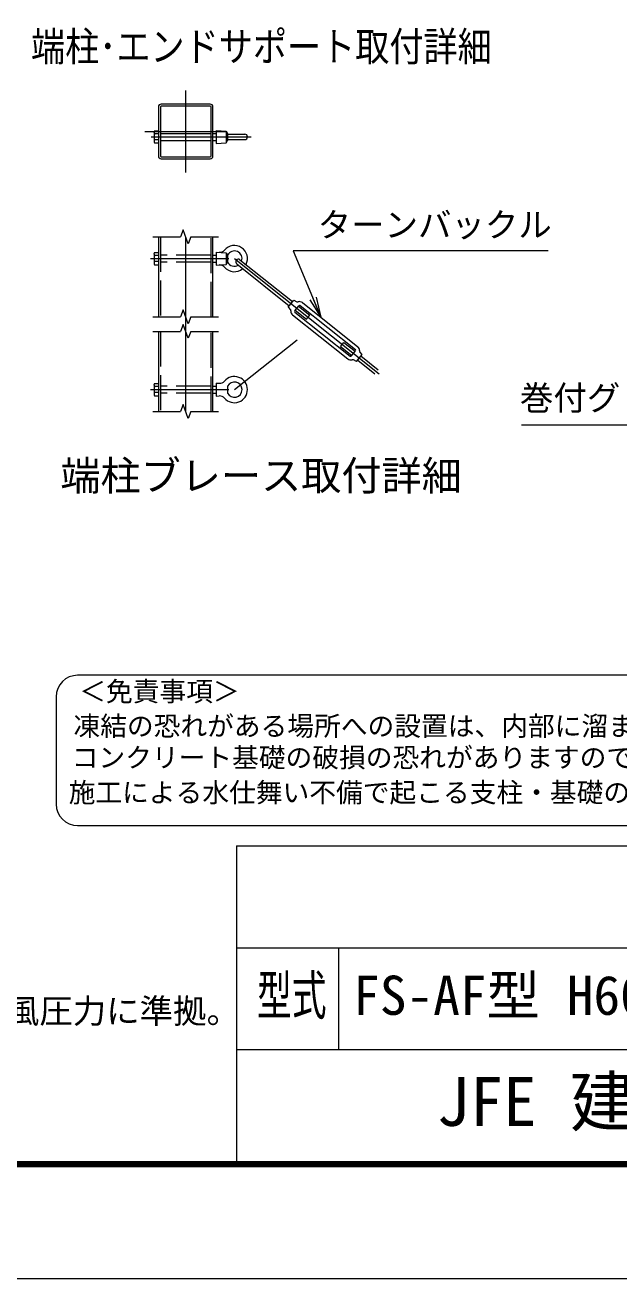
# Model space of a CAD drawing. Units: millimetres at full size; details may follow other scales. Extents: x -14700 to 14700, y -10395 to 10395.
# Drawn here: x 5969 to 10047, y -10395 to -1782 of the extents above; entities that cross this region are included whole.
import ezdxf
from ezdxf.enums import TextEntityAlignment as Align

# ---------------------------------------------------------------- set-up
doc = ezdxf.new("R2010")
doc.units = ezdxf.units.MM
doc.header["$LTSCALE"] = 40
doc.linetypes.add('DASHED', pattern=[7.5, 6, -1.5])
doc.linetypes.add('USER1', pattern=[50.8, 31.75, -6.35, 6.35, -6.35])
for name, color, linetype, lineweight in [('0-0_D-STR3', 3, 'Continuous', 13), ('0-1_D-STR1', 1, 'Continuous', 18), ('0-2_D-BMK', 2, 'USER1', 13), ('0-6_D-STR-DIM', 7, 'Continuous', 13), ('0-7_0', 7, 'Continuous', 18), ('0-9_D-STR-TXT', 7, 'Continuous', 13), ('0-A_D-TTL-TXT', 7, 'Continuous', 13), ('0-C_D-TTL', 7, 'Continuous', 18)]:
    doc.layers.add(name, color=color, linetype=linetype, lineweight=lineweight)
doc.styles.add('ＭＳ ゴシック', font='')
doc.styles.get('ＭＳ ゴシック').set_extended_font_data('MS Gothic')

# ---------------------------------------------------------------- blocks, each defined once
blk = doc.blocks.new('_Open')
at = {"layer": '0-7_0'}
blk.add_line((-40, 6.67), (0, 0), dxfattribs=at)
blk.add_lwpolyline([(-40, -6.67), (0, 0), (-40, 0)], dxfattribs=at)

msp = doc.modelspace()

# ---------------------------------------------------------------- linework, layer by layer
at = {"layer": '0-0_D-STR3'}
for p, q in [((6853.92, -2518.34), (6853.92, -2581.35)), ((6856.32, -2508.41), (6883.92, -2508.41)), ((6883.92, -2529.18), (6856.32, -2529.18)), ((6883.92, -2570.73), (6856.32, -2570.73)), ((6883.92, -2508.41), (6883.92, -2591.51)), ((6897.42, -2525.96), (7245.42, -2525.96)), ((6897.42, -2573.96), (7245.42, -2573.96)), ((7258.92, -2525.96), (7279.92, -2525.96)), ((7258.92, -2573.96), (7279.92, -2573.96)), ((7279.92, -2504.96), (7279.92, -2594.96)), ((7348.92, -2509.46), (7348.92, -2590.46)), ((7348.92, -2590.46), (7359.22, -2573.96)), ((7359.22, -2525.96), (7359.22, -2573.96)), ((7359.22, -2531.21), (7477.17, -2531.21)), ((7359.22, -2568.71), (7477.17, -2568.71)), ((6856.32, -2591.51), (6883.92, -2591.51)), ((7279.92, -2594.96), (7348.92, -2590.46)), ((6853.92, -3354.38), (6853.92, -3417.38)), ((6856.32, -3344.44), (6883.92, -3344.44)), ((6883.92, -3344.44), (6883.92, -3427.54)), ((7279.92, -3340.99), (7279.92, -3430.99)), ((7348.92, -3345.49), (7348.92, -3426.49)), ((6883.92, -3365.22), (6856.32, -3365.22)), ((6883.92, -3406.77), (6856.32, -3406.77)), ((6856.32, -3427.54), (6883.92, -3427.54)), ((7258.92, -3361.99), (7279.92, -3361.99)), ((7258.92, -3409.99), (7279.92, -3409.99)), ((7279.92, -3430.99), (7348.92, -3426.49)), ((7348.92, -3426.49), (7359.22, -3409.99)), ((7359.22, -3361.99), (7359.22, -3409.99)), ((7421.71, -3421.56), (7783.22, -3709.21)), ((7444.12, -3393.39), (7805.64, -3681.04)), ((7775.75, -3718.6), (7813.11, -3671.65)), ((7813.11, -3671.65), (7834.54, -3682.3)), ((7872.65, -3688.36), (8252.96, -3990.96)), ((7775.75, -3718.6), (7790.94, -3737.1)), ((7805.41, -3772.87), (8185.71, -4075.47)), ((7820.33, -3744.49), (7848.35, -3709.27)), ((7821.29, -3752.92), (8201.59, -4055.52)), ((7845.55, -3712.79), (7923.01, -3774.43)), ((7856.78, -3708.31), (8237.08, -4010.91)), ((8135.35, -3989.39), (8157.77, -3961.22)), ((8157.77, -3961.22), (8235.24, -4022.86)), ((8135.35, -3989.39), (8212.82, -4051.04)), ((8210.02, -4054.56), (8238.04, -4019.34)), ((8245.26, -4092.18), (8223.82, -4081.53)), ((8252.73, -4082.79), (8371.42, -4177.23)), ((8275.15, -4054.62), (8393.83, -4149.06)), ((6853.92, -4254.38), (6853.92, -4317.38)), ((6856.32, -4244.44), (6883.92, -4244.44)), ((6883.92, -4265.22), (6856.32, -4265.22)), ((6883.92, -4244.44), (6883.92, -4327.54)), ((7258.92, -4261.99), (7279.92, -4261.99)), ((7279.92, -4240.99), (7279.92, -4330.99)), ((7279.92, -4240.99), (7302.56, -4242.47)), ((7359.22, -4261.99), (7359.22, -4309.99)), ((6883.92, -4306.77), (6856.32, -4306.77)), ((6856.32, -4327.54), (6883.92, -4327.54)), ((7258.92, -4309.99), (7279.92, -4309.99)), ((7279.92, -4330.99), (7302.56, -4329.52))]:
    msp.add_line(p, q, dxfattribs=at)
at = {"layer": '0-0_D-STR3', "linetype": 'DASHED'}
for p, q in [((7245.42, -3361.99), (6897.42, -3361.99)), ((7245.42, -3409.99), (6897.42, -3409.99)), ((7245.42, -4261.99), (6897.42, -4261.99)), ((7245.42, -4309.99), (6897.42, -4309.99))]:
    msp.add_line(p, q, dxfattribs=at)
at = {"layer": '0-0_D-STR3'}
for points in [[(7279.92, -2504.96), (7348.92, -2509.46), (7359.22, -2525.96)], [(7279.92, -3340.99), (7348.92, -3345.49), (7359.22, -3361.99)], [(7823.13, -3740.96), (7900.6, -3802.61), (7923.01, -3774.43)], [(8245.26, -4092.18), (8282.62, -4045.23), (8267.43, -4026.73)]]:
    msp.add_lwpolyline(points, dxfattribs=at)
for centre, radius, start, end in [((6877.55, -2518.8), 23.64, 153.93467, 206.06533), ((6945.03, -2549.96), 91.12, 166.82041, 193.17959), ((6877.59, -2581.12), 23.67, 153.96929, 206.03071), ((7477.17, -2549.96), 18.75, 270, 90), ((6877.55, -3354.83), 23.64, 153.93467, 206.06533), ((7305.29, -3300.56), 42, 266.2686, 319.66701), ((7405.92, -3385.99), 90, 333.02839, 139.66701), ((7405.92, -3385.99), 52.5, 341.54247, 152.79711), ((6945.03, -3385.99), 91.12, 166.82041, 193.17959), ((6877.59, -3417.16), 23.67, 153.96929, 206.03071), ((7305.29, -3471.43), 42, 40.33299, 93.7314), ((7405.92, -3385.99), 90, 220.33299, 309.95447), ((7405.92, -3385.99), 52.5, 207.20289, 301.44039), ((7432.91, -3407.48), 18, 51.49143, 231.49143), ((7839.88, -3671.55), 12, 243.59068, 287.61032), ((7853.04, -3713.01), 31.5, 51.49143, 107.61032), ((7781.67, -3744.71), 12, 355.37255, 39.39218), ((7825.02, -3748.22), 31.5, 175.37255, 231.49143), ((7825.02, -3748.22), 6, 141.49143, 231.49143), ((7853.04, -3713.01), 6, 51.49143, 141.49143), ((8233.34, -4015.61), 6, 321.49143, 51.49143), ((8233.34, -4015.61), 31.5, 355.37255, 51.49143), ((8276.7, -4019.12), 12, 175.37255, 219.39218), ((8205.33, -4050.82), 31.5, 231.49143, 287.61032), ((8205.33, -4050.82), 6, 231.49143, 321.49143), ((8218.49, -4092.28), 12, 63.59068, 107.61032), ((7405.92, -4285.99), 90, 220.33299, 139.66701), ((6877.55, -4254.83), 23.64, 153.93467, 206.06533), ((6945.03, -4285.99), 91.12, 166.82041, 193.17959), ((7305.29, -4200.56), 42, 266.2686, 319.66701), ((7405.92, -4285.99), 52.5, 207.20289, 152.79711), ((6877.59, -4317.16), 23.67, 153.96929, 206.03071), ((7305.29, -4371.43), 42, 40.33299, 93.7314)]:
    msp.add_arc(centre, radius, start, end, dxfattribs=at)
at = {"layer": '0-1_D-STR1'}
for p, q in [((7239.72, -2324.96), (6903.12, -2324.96)), ((6883.92, -2344.16), (6883.92, -2680.76)), ((6897.42, -2344.16), (6897.42, -2680.76)), ((7239.72, -2338.46), (6903.12, -2338.46)), ((7245.42, -2680.76), (7245.42, -2344.16)), ((7258.92, -2680.76), (7258.92, -2344.16)), ((6903.12, -2686.46), (7239.72, -2686.46)), ((6903.12, -2699.96), (7239.72, -2699.96)), ((6883.92, -3235.99), (6883.92, -3785.99)), ((7258.92, -3785.99), (7258.92, -3235.99)), ((6883.92, -3885.99), (6883.92, -4435.99)), ((7258.92, -4435.99), (7258.92, -3885.99))]:
    msp.add_line(p, q, dxfattribs=at)
at = {"layer": '0-1_D-STR1', "linetype": 'DASHED'}
for p, q in [((6897.42, -3235.99), (6897.42, -3785.99)), ((7245.42, -3785.99), (7245.42, -3235.99)), ((6897.42, -3885.99), (6897.42, -4435.99)), ((7245.42, -4435.99), (7245.42, -3885.99))]:
    msp.add_line(p, q, dxfattribs=at)
at = {"layer": '0-1_D-STR1'}
for centre, radius, start, end in [((6903.12, -2344.16), 19.2, 90, 180), ((7239.72, -2344.16), 19.2, 0, 90), ((6903.12, -2344.16), 5.7, 90, 180), ((7239.72, -2344.16), 5.7, 0, 90), ((6903.12, -2680.76), 19.2, 180, 270), ((6903.12, -2680.76), 5.7, 180, 270), ((7239.72, -2680.76), 19.2, 270, 0), ((7239.72, -2680.76), 5.7, 270, 0)]:
    msp.add_arc(centre, radius, start, end, dxfattribs=at)
at = {"layer": '0-2_D-BMK'}
for p, q in [((7071.42, -2793.71), (7071.42, -2231.21)), ((6790.17, -2512.46), (7352.67, -2512.46)), ((6834.3, -2549.96), (7520.28, -2549.96)), ((7071.42, -4435.99), (7071.42, -3235.99)), ((6829.58, -3385.99), (7368.11, -3385.99)), ((7405.92, -3385.99), (8537.82, -4286.63)), ((7405.92, -4285.99), (7836.3, -3943.55)), ((6829.58, -4285.99), (7368.11, -4285.99))]:
    msp.add_line(p, q, dxfattribs=at)
at = {"layer": '0-6_D-STR-DIM'}
for p, q in [((6846.42, -3235.99), (7036.79, -3235.99)), ((7054.1, -3188.42), (7036.79, -3235.99)), ((7088.73, -3283.57), (7054.1, -3188.42)), ((7106.05, -3235.99), (7088.73, -3283.57)), ((7106.05, -3235.99), (7296.42, -3235.99)), ((6846.42, -3785.99), (7036.79, -3785.99)), ((7054.1, -3738.42), (7036.79, -3785.99)), ((7088.73, -3833.57), (7054.1, -3738.42)), ((7106.05, -3785.99), (7088.73, -3833.57)), ((7106.05, -3785.99), (7296.42, -3785.99)), ((7054.1, -3838.42), (7036.79, -3885.99)), ((6846.42, -3885.99), (7036.79, -3885.99)), ((7106.05, -3885.99), (7296.42, -3885.99)), ((7054.1, -4388.42), (7036.79, -4435.99)), ((7088.73, -4483.57), (7054.1, -4388.42)), ((6846.42, -4435.99), (7036.79, -4435.99)), ((7106.05, -4435.99), (7088.73, -4483.57)), ((7106.05, -4435.99), (7296.42, -4435.99))]:
    msp.add_line(p, q, dxfattribs=at)
msp.add_lwpolyline([(7106.05, -3885.99), (7088.73, -3933.57), (7054.1, -3838.42)], dxfattribs=at)
at = {"layer": '0-9_D-STR-TXT'}
for points in [[(9560.38, -3331.73), (7809.81, -3331.73), (7998.71, -3787.42)], [(9376.72, -4527.86), (10922.08, -4527.86), (10811.75, -3965.89)]]:
    msp.add_lwpolyline(points, dxfattribs=at)
at = {"layer": '0-A_D-TTL-TXT', "color": 2}
for p, q in [((13537.63, -6248.42), (6329.7, -6248.42)), ((6182.33, -6395.79), (6182.33, -7132.63)), ((6329.7, -7280), (13537.63, -7280))]:
    msp.add_line(p, q, dxfattribs=at)
for centre, start, end in [((6329.7, -6395.79), 90, 180), ((6329.7, -7132.63), 180, 270)]:
    msp.add_arc(centre, 147.37, start, end, dxfattribs=at)
at = {"layer": '0-C_D-TTL'}
for p, q in [((7420, -7420), (7420, -9590)), ((7420, -7420), (13720, -7420)), ((7420, -8120), (13720, -8120)), ((8120, -8120), (8120, -8820)), ((7420, -8820), (13720, -8820))]:
    msp.add_line(p, q, dxfattribs=at)
at = {"layer": '0-C_D-TTL', "color": 2}
msp.add_lwpolyline([(-14700, 10395), (14700, 10395), (14700, -10395), (-14700, -10395)], close=True, dxfattribs=at)
at = {"layer": '0-C_D-TTL'}
for points in [[(-13755, 9625), (13755, 9625), (13755, -9625), (-13755, -9625)], [(-13746.25, 9616.25), (13746.25, 9616.25), (13746.25, -9616.25), (-13746.25, -9616.25)], [(-13737.5, 9607.5), (13737.5, 9607.5), (13737.5, -9607.5), (-13737.5, -9607.5)], [(-13728.75, 9598.75), (13728.75, 9598.75), (13728.75, -9598.75), (-13728.75, -9598.75)], [(-13720, 9590), (13720, 9590), (13720, -9590), (-13720, -9590)]]:
    msp.add_lwpolyline(points, close=True, dxfattribs=at)

# ---------------------------------------------------------------- block references
at = {"layer": '0-9_D-STR-TXT', "xscale": 3.5, "yscale": 3.5, "rotation": 292.51591}
msp.add_blockref('_Open', (7999.48, -3789.27), dxfattribs=at)

# ---------------------------------------------------------------- texts
at = {"layer": '0-9_D-STR-TXT', "style": 'ＭＳ ゴシック'}
for s, p in [('ターンバックル', (7978.27, -3288.12)), ('巻付グリップ', (9366.95, -4477.15))]:
    msp.add_text(s, height=168.3, dxfattribs=at).set_placement(p, align=Align.BOTTOM_LEFT)
at = {"layer": '0-A_D-TTL-TXT', "style": 'ＭＳ ゴシック'}
for s, height, width, p in [('端柱･エンドサポート取付詳細', 202.1, 0.85, (6009.58, -2090.5)), ('型式', 269.4, 0.65, (7560.93, -8661.81))]:
    msp.add_text(s, height=height, dxfattribs=dict(at, width=width)).set_placement(p, align=Align.BOTTOM_LEFT)
for s, height, p in [('端柱ブレース取付詳細', 202.1, (6210.84, -5038.62)), ('＜免責事項＞ \u3000\u3000', 134.6, (6340.62, -6467.06)), ('凍結の恐れがある場所への設置は、内部に溜まった雨水等の凍結融解により支柱の破損や', 134.6, (6300.76, -6704.31)), ('コンクリート基礎の破損の恐れがありますので施工時、水仕舞いを行ってください。', 134.6, (6288.64, -6920.71)), ('施工による水仕舞い不備で起こる支柱・基礎の破損について当社は責任を負いかねます。 ', 134.6, (6268.03, -7160.9)), ('FS-AF型 H6000', 269.4, (8221.27, -8661.81)), ('（設計条件）風荷重：昭和57年改正 建築基準法・同施行令に基づく風圧力に準拠。', 168.3, (-1163.57, -8689.05)), ('JFE 建材株式会社', 336.7, (8793.33, -9444.76))]:
    msp.add_text(s, height=height, dxfattribs=at).set_placement(p, align=Align.BOTTOM_LEFT)

doc.saveas('drawing.dxf')
